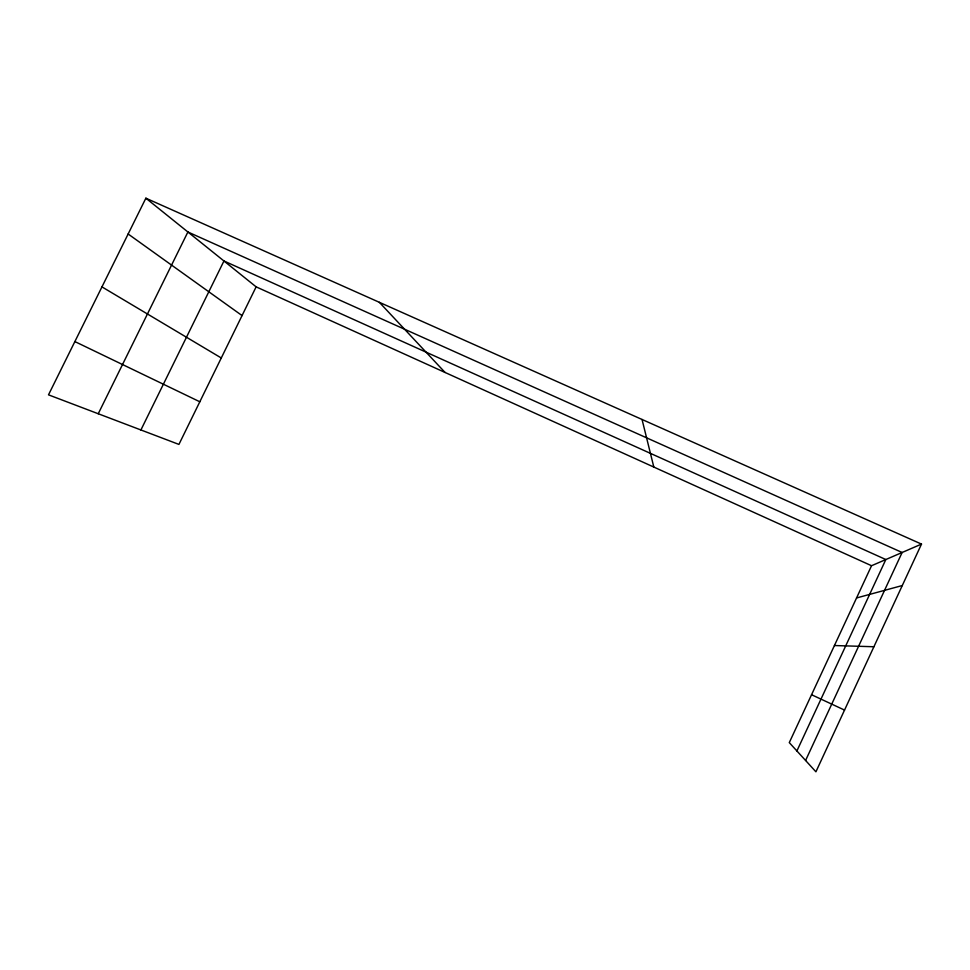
<?xml version="1.0" encoding="UTF-8"?>
<svg xmlns="http://www.w3.org/2000/svg" width="970" height="970" viewBox="0 0 970 970"><rect width="100%" height="100%" fill="white"/><g stroke="black" fill="none" stroke-linecap="round" stroke-linejoin="round"><path stroke-width="1.45" d="M805.585 760.468L902.124 552.488L187.889 231.988L98.249 413.741M921.5 544.097L815.915 771.805L789.289 742.608L871.545 565.728L921.5 544.097L145.876 198.195L48.5 394.838L178.929 444.418L256.128 286.853L145.876 198.195M796.904 750.95L885.828 559.544L223.949 260.978L140.905 429.965M856.558 597.957L902.282 585.54M834.43 645.535L873.897 646.747M256.128 286.853L871.545 565.728M811.563 694.726L844.543 710.088M74.872 341.573L199.82 401.774M101.959 286.89L221.281 357.978M128.137 234L242.051 315.577M379.367 302.325L445.084 372.48M642.043 419.476L653.816 467.055"/></g></svg>
